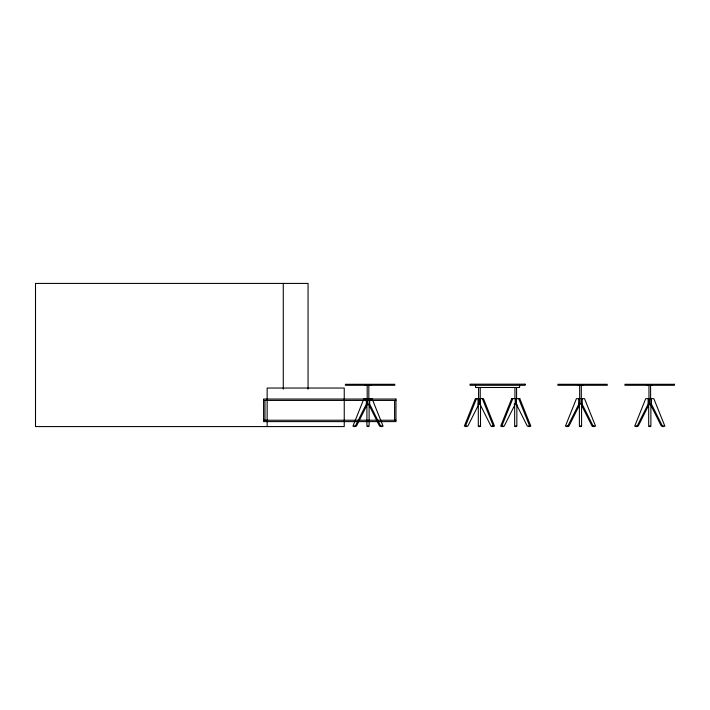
<?xml version="1.0" encoding="UTF-8"?>
<svg xmlns="http://www.w3.org/2000/svg" width="710" height="710" viewBox="0 0 710 710"><rect width="100%" height="100%" fill="white"/><g stroke="black" fill="none" stroke-linecap="round" stroke-linejoin="round"><path stroke-width="1.06" d="M465.432 426.169L476.481 398.638M501.766 426.169L512.815 398.638M355.311 426.169L366.351 404.141L366.351 398.638M567.787 426.169L578.827 404.141L578.827 398.638M637.083 426.169L648.123 404.141L648.123 398.638M649.224 398.638L649.224 404.141L638.192 426.169L634.704 426.169L645.736 398.638L653.812 398.638L664.862 426.169L661.374 426.169L650.804 405.099M368.712 399.02L369.12 398.638L369.111 426.169L366.91 426.169L366.91 398.638L367.301 399.02M581.596 398.638L581.215 403.759M480.501 398.638L480.146 403.759M345.326 384.296L394.884 384.296M557.803 384.296L607.361 384.296M345.326 385.281L394.884 385.281M557.803 385.281L607.361 385.281M480.501 403.759L478.3 403.759L478.3 398.638L478.682 403.759M516.49 399.02L516.463 403.759M263.587 400.422L395.958 400.422M366.892 403.759L367.354 403.759L367.301 399.97M514.644 403.759L516.516 403.759M581.144 403.759L581.596 403.759M648.665 403.759L649.277 403.759M366.351 404.141L367.452 404.141L356.42 426.169L352.932 426.169L363.973 398.638L372.04 398.638L383.089 426.169L379.601 426.169L369.04 405.099M368.552 404.141L369.653 404.141L380.702 426.169M477.759 404.141L480.51 404.141L480.51 426.169L478.309 426.169L478.309 404.141M514.102 404.141L516.853 404.141L516.853 426.169L514.652 426.169L514.652 404.141M578.827 404.141L579.928 404.141L568.896 426.169L565.409 426.169L576.449 398.638L584.516 398.638L595.566 426.169L592.078 426.169L581.028 404.141L582.129 404.141L593.178 426.169M648.123 404.141L649.224 404.141M650.324 404.141L651.425 404.141L662.474 426.169M263.587 420.231L395.958 420.231M354.148 426.275L355.204 426.275M367.487 426.275L368.534 426.275M380.817 426.275L381.873 426.275M465.547 426.275L466.594 426.275M478.886 426.275L479.933 426.275M492.216 426.275L493.272 426.275M501.89 426.275L502.937 426.275M515.22 426.275L516.276 426.275M528.559 426.275L529.616 426.275M566.624 426.275L567.68 426.275M579.955 426.275L581.011 426.275M593.294 426.275L594.35 426.275M635.92 426.275L636.968 426.275M649.251 426.275L650.307 426.275M662.59 426.275L663.646 426.275M354.148 426.577L355.204 426.577M367.487 426.577L368.534 426.577M380.817 426.577L381.873 426.577M465.547 426.577L466.594 426.577M478.886 426.577L479.933 426.577M492.216 426.577L493.272 426.577M501.89 426.577L502.937 426.577M515.22 426.577L516.276 426.577M528.559 426.577L529.616 426.577M566.624 426.577L567.68 426.577M579.955 426.577L581.011 426.577M593.294 426.577L594.35 426.577M635.92 426.577L636.968 426.577M649.251 426.577L650.307 426.577M662.59 426.577L663.646 426.577M478.709 399.02L478.327 398.638L478.327 403.759M518.691 398.638L529.722 426.169M482.347 398.638L493.388 426.169M652.534 385.281L647.032 385.281M651.425 398.638L651.425 404.141M650.884 398.638L650.884 426.169L648.683 426.169L648.683 398.638L649.038 403.759M650.6 385.388L650.6 398.354M648.967 385.388L648.967 403.759M583.238 385.281L577.736 385.281M582.129 398.638L582.129 404.141M581.57 398.638L581.588 426.169L579.387 426.169L579.387 398.638M581.304 385.388L581.304 403.759M579.671 385.388L579.671 403.759M519.605 385.29L519.605 387.491L475.558 387.491L475.558 385.29M516.569 387.545L516.569 398.354M514.928 387.545L514.928 398.354M480.226 387.545L480.226 398.354M479.969 398.638L479.969 404.141L491 426.169L494.488 426.169L483.448 398.638L475.38 398.638L464.331 426.169L467.81 426.169L478.859 404.141L478.859 398.638M478.593 387.545L478.593 403.759M394.582 400.422L394.582 420.231M370.762 385.281L365.26 385.281M369.653 398.638L369.653 404.141M368.827 385.388L368.827 398.354M367.194 385.388L367.194 403.759M308.06 389.142L308.06 283.423L35.5 283.423L35.5 426.577L344.243 426.577L344.243 388.042L267.155 388.042L267.155 426.577M283.281 283.423L283.281 389.142M264.963 400.422L264.963 420.231M511.724 398.638L500.674 426.169L504.153 426.169L515.203 404.141L515.203 398.638L511.724 398.638M525.107 384.172L470.047 384.172L470.047 385.29L525.107 385.29L525.107 384.172M674.5 384.296L624.942 384.296L624.942 385.281L674.5 385.281L674.5 384.296M519.791 398.638L516.303 398.638L516.303 404.141L527.344 426.169L530.832 426.169L519.791 398.638M395.958 399.047L263.587 399.047L263.587 421.607L395.958 421.607L395.958 399.047"/></g></svg>
